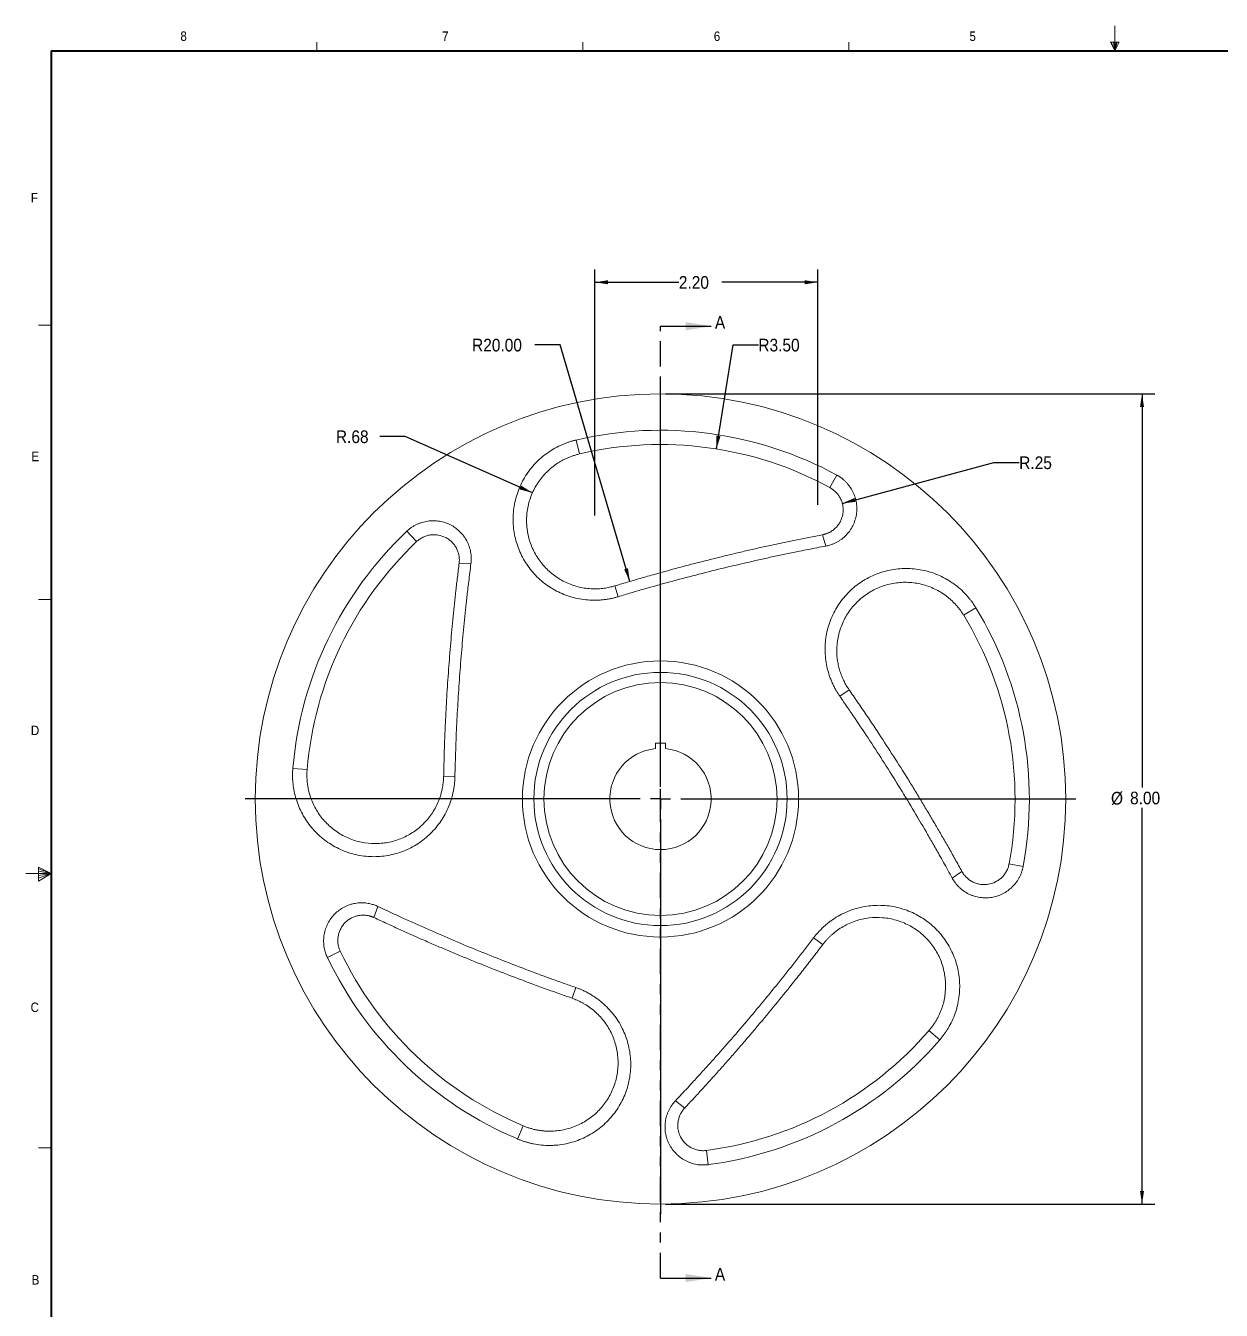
# Model space of a CAD drawing. Header units: inches. Extents: x 0 to 21.8, y -7.8 to 16.9.
# Drawn here: x 0.27 to 12.07, y 4.22 to 16.91 of the extents above; entities that cross this region are included whole.
import ezdxf

# ---------------------------------------------------------------- set-up
doc = ezdxf.new("R2010")
doc.units = ezdxf.units.IN
doc.header["$MEASUREMENT"] = 0
doc.linetypes.add('SLD-Phantom', pattern=[0.5, 0.25, -0.05, 0.05, -0.05, 0.05, -0.05])
doc.linetypes.add('SLD-Solid', pattern=[0])
doc.layers.add('1', color=178, linetype='SLD-Solid', lineweight=15)
doc.layers.add('BORDER', color=161, linetype='SLD-Solid')
doc.layers.add('DIMS', color=216, linetype='SLD-Solid')
doc.styles.add('SLDTEXTSTYLE0', font='GOTHIC.TTF', dxfattribs={"width": 0.913})
doc.dimstyles.new('SLDDIMSTYLE0', dxfattribs={"dimtxt": 0.125, "dimasz": 0.13, "dimexe": 0, "dimexo": 0.0625, "dimgap": 0.03125, "dimtad": 0, "dimtih": 1, "dimtoh": 1, "dimrnd": 1e-09, "dimzin": 12, "dimdsep": 46, "dimtxsty": 'SLDTEXTSTYLE0', "dimsah": 1, "dimcen": 0, "dimadec": 0, "dimazin": 3, "dimtfac": 1, "dimtofl": 0, "dimtmove": 0, "dimatfit": 3, "dimfxl": 1, "dimfrac": 2, "dimtolj": 1, "dimtzin": 12, "dimarcsym": 0})
doc.dimstyles.new('SLDDIMSTYLE1', dxfattribs={"dimtxt": 0.125, "dimasz": 0.13, "dimexe": 0, "dimexo": 0.0625, "dimgap": 0.03125, "dimtad": 0, "dimtih": 1, "dimtoh": 1, "dimrnd": 1e-09, "dimzin": 4, "dimdsep": 46, "dimtxsty": 'SLDTEXTSTYLE0', "dimsah": 1, "dimcen": 0, "dimadec": 0, "dimazin": 1, "dimtfac": 1, "dimtofl": 0, "dimtmove": 0, "dimatfit": 3, "dimfxl": 1, "dimfrac": 2, "dimtolj": 1, "dimtzin": 12, "dimarcsym": 0})
doc.dimstyles.new('SLDDIMSTYLE2', dxfattribs={"dimtxt": 0.125, "dimasz": 0.13, "dimexe": 0, "dimexo": 0.0625, "dimgap": 0.03125, "dimtad": 0, "dimtih": 1, "dimtoh": 1, "dimrnd": 1e-09, "dimzin": 4, "dimdsep": 46, "dimtxsty": 'SLDTEXTSTYLE0', "dimsah": 1, "dimcen": 0.09, "dimadec": 0, "dimazin": 1, "dimtfac": 1, "dimtofl": 0, "dimtmove": 0, "dimatfit": 3, "dimfxl": 1, "dimfrac": 2, "dimtolj": 1, "dimtzin": 12, "dimarcsym": 0})

# ---------------------------------------------------------------- blocks, each defined once
blk = doc.blocks.new('_D')
at = {"layer": 'DIMS'}
for p, q in [((8.333, 12.192), (9.83, 12.594)), ((9.83, 12.594), (10.08, 12.594))]:
    blk.add_line(p, q, dxfattribs=at)
blk.add_solid([(8.333, 12.192), (8.464, 12.207), (8.454, 12.245)], dxfattribs=at)
at = {"layer": 'DIMS', "insert": (10.08, 12.655, 0.045), "char_height": 0.125, "attachment_point": 1, "style": 'SLDTEXTSTYLE0'}
blk.add_mtext('R.25', dxfattribs=at)
blk = doc.blocks.new('_D_1')
at = {"layer": 'DIMS'}
for p, q in [((7.091, 12.729), (7.255, 13.756)), ((7.255, 13.756), (7.505, 13.756))]:
    blk.add_line(p, q, dxfattribs=at)
blk.add_solid([(7.091, 12.729), (7.131, 12.854), (7.091, 12.86)], dxfattribs=at)
at = {"layer": 'DIMS', "insert": (7.505, 13.817, 0.045), "char_height": 0.125, "attachment_point": 1, "style": 'SLDTEXTSTYLE0'}
blk.add_mtext('R3.50', dxfattribs=at)
blk = doc.blocks.new('_D_2')
at = {"layer": 'DIMS'}
for p, q in [((4.018, 12.851), (3.768, 12.851)), ((5.275, 12.296), (4.018, 12.851))]:
    blk.add_line(p, q, dxfattribs=at)
blk.add_solid([(5.275, 12.296), (5.164, 12.367), (5.148, 12.33)], dxfattribs=at)
at = {"layer": 'DIMS', "insert": (3.335, 12.912, 0.045), "char_height": 0.125, "attachment_point": 1, "style": 'SLDTEXTSTYLE0'}
blk.add_mtext('R.68', dxfattribs=at)
blk = doc.blocks.new('_D_3')
at = {"layer": 'DIMS'}
for p, q in [((5.547, 13.756), (5.297, 13.756)), ((6.236, 11.421), (5.547, 13.756))]:
    blk.add_line(p, q, dxfattribs=at)
blk.add_solid([(6.236, 11.421), (6.218, 11.551), (6.18, 11.54)], dxfattribs=at)
at = {"layer": 'DIMS', "insert": (4.679, 13.817, 0.045), "char_height": 0.125, "attachment_point": 1, "style": 'SLDTEXTSTYLE0'}
blk.add_mtext('R20.00', dxfattribs=at)
blk = doc.blocks.new('_D_4')
at = {"layer": 'DIMS'}
for p, q in [((5.892, 12.073), (5.892, 14.5)), ((8.092, 12.177), (8.092, 14.5)), ((5.892, 14.375), (6.72, 14.375)), ((8.092, 14.375), (7.145, 14.375))]:
    blk.add_line(p, q, dxfattribs=at)
for points in [[(5.892, 14.375), (6.022, 14.355), (6.022, 14.395)], [(8.092, 14.375), (7.962, 14.395), (7.962, 14.355)]]:
    blk.add_solid(points, dxfattribs=at)
at = {"layer": 'DIMS', "insert": (6.72, 14.436, 0.045), "char_height": 0.125, "attachment_point": 1, "style": 'SLDTEXTSTYLE0'}
blk.add_mtext('2.20', dxfattribs=at)
blk = doc.blocks.new('_D_5')
at = {"layer": 'DIMS'}
for p, q in [((6.589, 13.273), (11.417, 13.273)), ((11.292, 13.273), (11.292, 9.385)), ((11.292, 5.273), (11.292, 9.184)), ((6.589, 5.273), (11.417, 5.273))]:
    blk.add_line(p, q, dxfattribs=at)
for points in [[(11.292, 13.273), (11.272, 13.143), (11.312, 13.143)], [(11.292, 5.273), (11.312, 5.403), (11.272, 5.403)]]:
    blk.add_solid(points, dxfattribs=at)
at = {"layer": 'DIMS', "char_height": 0.125, "attachment_point": 1, "style": 'SLDTEXTSTYLE0'}
for s, insert in [('%%c', (10.986, 9.343, -0.455)), ('8.00', (11.174, 9.345, -0.455))]:
    blk.add_mtext(s, dxfattribs=dict(at, insert=insert))
blk = doc.blocks.new('SW_CENTERMARKSYMBOL_0')
at = {"layer": 'DIMS', "color": 0}
for p, q in [((0, 0.2), (0, 4.1)), ((-0.2, 0), (-4.1, 0)), ((0, 0), (-0.1, 0)), ((0, 0), (0, 0.1)), ((0, 0), (0, -0.1)), ((0, 0), (0.1, 0)), ((0.2, 0), (4.1, 0)), ((0, -0.2), (0, -4.1))]:
    blk.add_line(p, q, dxfattribs=at)

msp = doc.modelspace()

# ---------------------------------------------------------------- linework, layer by layer
at = {"color": 7, "linetype": 'SLD-Solid', "lineweight": 0}
for p, q in [((11.023, 16.661), (11.023, 16.908)), ((3.148, 16.661), (3.148, 16.745)), ((5.773, 16.661), (5.773, 16.745)), ((8.398, 16.661), (8.398, 16.745)), ((10.981, 16.746), (11.067, 16.746)), ((11.023, 16.661), (10.981, 16.746)), ((11.023, 16.661), (10.989, 16.746)), ((11.023, 16.661), (11.009, 16.746)), ((11.023, 16.661), (11.036, 16.746)), ((11.023, 16.661), (11.046, 16.746)), ((11.023, 16.661), (11.067, 16.746)), ((0.523, 13.952), (0.398, 13.952)), ((0.523, 11.244), (0.398, 11.244)), ((0.523, 8.536), (0.273, 8.536)), ((0.399, 8.601), (0.399, 8.462)), ((0.523, 8.536), (0.399, 8.601)), ((0.399, 8.583), (0.523, 8.536)), ((0.399, 8.559), (0.523, 8.536)), ((0.399, 8.462), (0.523, 8.536)), ((0.399, 8.49), (0.523, 8.536)), ((0.399, 8.516), (0.523, 8.536)), ((0.523, 5.828), (0.398, 5.828))]:
    msp.add_line(p, q, dxfattribs=at)
at = {"color": 7, "linetype": 'SLD-Phantom', "lineweight": 30}
msp.add_line((6.539, 4.543), (6.539, 13.941), dxfattribs=at)
at = {"color": 7, "linetype": 'SLD-Solid', "lineweight": 30}
for p, q in [((6.539, 13.941), (7.039, 13.941)), ((6.539, 4.543), (7.039, 4.543))]:
    msp.add_line(p, q, dxfattribs=at)
for points in [[(7.039, 13.941), (6.789, 13.981), (6.789, 13.901)], [(7.039, 4.543), (6.789, 4.583), (6.789, 4.503)]]:
    msp.add_solid(points, dxfattribs=at)
at = {"layer": '1'}
for p, q in [((5.705, 12.817), (5.738, 12.68)), ((8.212, 12.347), (8.279, 12.471)), ((4.132, 11.814), (4.035, 11.916)), ((8.139, 11.882), (8.171, 11.77)), ((4.552, 11.601), (4.668, 11.597)), ((6.121, 11.27), (6.088, 11.377)), ((9.652, 11.161), (9.531, 11.087)), ((8.31, 10.287), (8.4, 10.352)), ((6.589, 9.823), (6.489, 9.823)), ((6.489, 9.823), (6.489, 9.77)), ((6.589, 9.77), (6.589, 9.823)), ((2.91, 9.575), (3.051, 9.564)), ((4.51, 9.493), (4.398, 9.494)), ((9.979, 8.632), (10.118, 8.606)), ((9.515, 8.557), (9.418, 8.492)), ((3.71, 8.102), (3.75, 8.212)), ((8.05, 7.902), (8.14, 7.835)), ((3.378, 7.769), (3.251, 7.708)), ((5.702, 7.411), (5.667, 7.306)), ((9.296, 6.895), (9.189, 6.987)), ((6.778, 6.221), (6.686, 6.293)), ((5.129, 5.915), (5.184, 6.045)), ((6.992, 5.802), (7.011, 5.662))]:
    msp.add_line(p, q, dxfattribs=at)
for radius in [4, 1.363, 1.25, 1.15]:
    msp.add_circle((6.539, 9.273), radius, dxfattribs=at)
for radius, start, end in [(3.641, 61.4477, 103.232), (3.5, 61.4477, 103.232), (3.641, 133.4477, 175.232), (3.5, 133.4477, 175.232), (3.5, 349.4477, 31.232), (3.641, 349.4477, 31.232), (0.5, 95.7392, 84.2608), (3.5, 205.4477, 247.232), (3.641, 205.4477, 247.232), (3.5, 277.4477, 319.232), (3.641, 277.4477, 319.232)]:
    msp.add_arc((6.539, 9.273), radius, start, end, dxfattribs=at)
for points, knots in [([(6.121, 11.27), (6.116, 11.269), (6.106, 11.266), (6.09, 11.261), (6.074, 11.257), (6.058, 11.254), (6.035, 11.249), (6.003, 11.244), (5.963, 11.239), (5.922, 11.236), (5.868, 11.235), (5.801, 11.238), (5.721, 11.251), (5.642, 11.271), (5.567, 11.299), (5.495, 11.335), (5.426, 11.377), (5.363, 11.426), (5.304, 11.481), (5.252, 11.541), (5.206, 11.607), (5.167, 11.677), (5.135, 11.75), (5.11, 11.826), (5.093, 11.904), (5.084, 11.984), (5.083, 12.064), (5.09, 12.144), (5.105, 12.223), (5.128, 12.3), (5.158, 12.375), (5.208, 12.469), (5.273, 12.557), (5.339, 12.623), (5.38, 12.658), (5.423, 12.691), (5.479, 12.728), (5.537, 12.758), (5.581, 12.778), (5.612, 12.789), (5.642, 12.8), (5.674, 12.81), (5.695, 12.815), (5.705, 12.817)], [0, 0, 0, 0, 0.006304, 0.012598, 0.018887, 0.02518, 0.031481, 0.047108, 0.06274, 0.07841, 0.094097, 0.125609, 0.156834, 0.188039, 0.219469, 0.25067, 0.281757, 0.313041, 0.344283, 0.375316, 0.406447, 0.437767, 0.46883, 0.499882, 0.531199, 0.562374, 0.593416, 0.624634, 0.655973, 0.687068, 0.718214, 0.749624, 0.811865, 0.843228, 0.858899, 0.87457, 0.905773, 0.936969, 0.949585, 0.962186, 0.974783, 0.987385, 1, 1, 1, 1]), ([(5.738, 12.68), (5.732, 12.678), (5.721, 12.676), (5.705, 12.671), (5.689, 12.666), (5.673, 12.661), (5.657, 12.655), (5.641, 12.649), (5.625, 12.643), (5.61, 12.636), (5.594, 12.629), (5.579, 12.621), (5.564, 12.613), (5.549, 12.604), (5.535, 12.595), (5.52, 12.586), (5.506, 12.577), (5.479, 12.557), (5.44, 12.525), (5.392, 12.478), (5.349, 12.425), (5.311, 12.368), (5.279, 12.308), (5.245, 12.224), (5.222, 12.128), (5.215, 12.025), (5.221, 11.935), (5.241, 11.832), (5.276, 11.74), (5.32, 11.662), (5.372, 11.588), (5.45, 11.507), (5.561, 11.429), (5.666, 11.384), (5.753, 11.361), (5.82, 11.35), (5.887, 11.347), (5.942, 11.349), (5.982, 11.354), (6.009, 11.358), (6.035, 11.363), (6.062, 11.369), (6.079, 11.374), (6.088, 11.377)], [0, 0, 0, 0, 0.00777, 0.015546, 0.023329, 0.031118, 0.038914, 0.046718, 0.054528, 0.062345, 0.070169, 0.078, 0.085839, 0.093685, 0.101538, 0.109399, 0.117267, 0.125143, 0.155798, 0.186824, 0.218225, 0.250005, 0.280963, 0.312587, 0.375046, 0.417208, 0.456708, 0.500181, 0.562508, 0.59398, 0.625259, 0.687721, 0.750189, 0.812772, 0.844539, 0.875062, 0.906689, 0.937627, 0.950136, 0.962627, 0.9751, 0.987558, 1, 1, 1, 1]), ([(8.279, 12.471), (8.282, 12.469), (8.289, 12.466), (8.299, 12.459), (8.309, 12.453), (8.319, 12.446), (8.333, 12.436), (8.351, 12.421), (8.372, 12.401), (8.391, 12.379), (8.414, 12.348), (8.439, 12.307), (8.461, 12.253), (8.474, 12.196), (8.478, 12.138), (8.474, 12.08), (8.46, 12.024), (8.439, 11.971), (8.413, 11.928), (8.39, 11.898), (8.364, 11.87), (8.336, 11.845), (8.305, 11.823), (8.28, 11.808), (8.254, 11.796), (8.23, 11.786), (8.209, 11.779), (8.19, 11.774), (8.177, 11.771), (8.171, 11.77)], [0, 0, 0, 0, 0.0125545, 0.0250924, 0.0376223, 0.0501529, 0.0626926, 0.0939532, 0.1252289, 0.1566142, 0.1880128, 0.2503784, 0.3131317, 0.3753956, 0.4380945, 0.5002958, 0.562883, 0.6250952, 0.6875197, 0.7232548, 0.7498968, 0.8121578, 0.8435704, 0.8747456, 0.9059665, 0.9370073, 0.9580675, 0.9790444, 1, 1, 1, 1]), ([(8.139, 11.882), (8.142, 11.883), (8.149, 11.884), (8.159, 11.887), (8.169, 11.89), (8.18, 11.893), (8.19, 11.897), (8.201, 11.902), (8.213, 11.908), (8.227, 11.917), (8.243, 11.928), (8.258, 11.94), (8.276, 11.958), (8.297, 11.982), (8.317, 12.015), (8.331, 12.051), (8.343, 12.1), (8.343, 12.153), (8.332, 12.203), (8.317, 12.238), (8.298, 12.271), (8.277, 12.296), (8.259, 12.314), (8.244, 12.326), (8.228, 12.337), (8.217, 12.344), (8.212, 12.347)], [0, 0, 0, 0, 0.016643, 0.033708, 0.051196, 0.069107, 0.087443, 0.106203, 0.125387, 0.155731, 0.188239, 0.217798, 0.250897, 0.313628, 0.376452, 0.439021, 0.501891, 0.626663, 0.690243, 0.751403, 0.814234, 0.875776, 0.90698, 0.938081, 0.969086, 1, 1, 1, 1]), ([(4.035, 11.916), (4.037, 11.919), (4.043, 11.924), (4.052, 11.932), (4.061, 11.939), (4.07, 11.946), (4.084, 11.956), (4.104, 11.969), (4.13, 11.983), (4.157, 11.994), (4.193, 12.007), (4.241, 12.018), (4.299, 12.022), (4.357, 12.017), (4.413, 12.003), (4.466, 11.981), (4.516, 11.951), (4.56, 11.913), (4.592, 11.876), (4.614, 11.844), (4.633, 11.811), (4.648, 11.777), (4.659, 11.74), (4.665, 11.712), (4.669, 11.684), (4.671, 11.658), (4.671, 11.635), (4.67, 11.616), (4.669, 11.603), (4.668, 11.597)], [0, 0, 0, 0, 0.012554, 0.025092, 0.037622, 0.050153, 0.062693, 0.093953, 0.125229, 0.156614, 0.188013, 0.250378, 0.313132, 0.375396, 0.438094, 0.500296, 0.562883, 0.625095, 0.68752, 0.723255, 0.749897, 0.812158, 0.84357, 0.874746, 0.905967, 0.937007, 0.958068, 0.979044, 1, 1, 1, 1]), ([(4.552, 11.601), (4.552, 11.604), (4.553, 11.611), (4.553, 11.622), (4.554, 11.632), (4.553, 11.643), (4.553, 11.655), (4.551, 11.666), (4.549, 11.68), (4.546, 11.696), (4.54, 11.714), (4.533, 11.732), (4.522, 11.755), (4.505, 11.782), (4.48, 11.811), (4.45, 11.836), (4.407, 11.862), (4.357, 11.879), (4.306, 11.883), (4.268, 11.881), (4.23, 11.872), (4.2, 11.86), (4.178, 11.848), (4.161, 11.838), (4.146, 11.827), (4.136, 11.818), (4.132, 11.814)], [0, 0, 0, 0, 0.016643, 0.033708, 0.051196, 0.069107, 0.087443, 0.106203, 0.125387, 0.155731, 0.188239, 0.217798, 0.250897, 0.313628, 0.376452, 0.439021, 0.501891, 0.626663, 0.690243, 0.751403, 0.814234, 0.875776, 0.90698, 0.938081, 0.969086, 1, 1, 1, 1]), ([(6.088, 11.377), (6.111, 11.384), (6.159, 11.398), (6.23, 11.419), (6.302, 11.44), (6.375, 11.461), (6.448, 11.482), (6.522, 11.503), (6.655, 11.54), (6.85, 11.592), (7.063, 11.646), (7.236, 11.688), (7.363, 11.718), (7.492, 11.748), (7.619, 11.776), (7.746, 11.803), (7.873, 11.829), (8.005, 11.856), (8.094, 11.873), (8.139, 11.882)], [0, 0, 0, 0, 0.034929, 0.070126, 0.105594, 0.141331, 0.177339, 0.213618, 0.250169, 0.372182, 0.500026, 0.561644, 0.624943, 0.686414, 0.749894, 0.809427, 0.870955, 0.934479, 1, 1, 1, 1]), ([(8.171, 11.77), (8.142, 11.765), (8.084, 11.754), (7.998, 11.737), (7.897, 11.717), (7.783, 11.693), (7.612, 11.657), (7.398, 11.609), (7.142, 11.549), (6.886, 11.485), (6.63, 11.417), (6.418, 11.358), (6.27, 11.315), (6.185, 11.289), (6.143, 11.277), (6.121, 11.27)], [0, 0, 0, 0, 0.042292, 0.083899, 0.124832, 0.18796, 0.249642, 0.374462, 0.499328, 0.62428, 0.749353, 0.874583, 0.937267, 0.968656, 1, 1, 1, 1]), ([(4.398, 9.494), (4.399, 9.519), (4.4, 9.568), (4.402, 9.643), (4.404, 9.718), (4.406, 9.793), (4.409, 9.87), (4.412, 9.946), (4.418, 10.084), (4.429, 10.285), (4.444, 10.504), (4.457, 10.682), (4.468, 10.813), (4.48, 10.945), (4.492, 11.074), (4.505, 11.203), (4.519, 11.332), (4.535, 11.465), (4.546, 11.555), (4.552, 11.601)], [0, 0, 0, 0, 0.0349288, 0.0701265, 0.1055936, 0.1413308, 0.1773387, 0.2136179, 0.2501689, 0.3721819, 0.500026, 0.5616442, 0.6249432, 0.6864137, 0.7498943, 0.8094267, 0.8709548, 0.9344791, 1, 1, 1, 1]), ([(4.668, 11.597), (4.664, 11.567), (4.657, 11.509), (4.646, 11.422), (4.634, 11.32), (4.621, 11.205), (4.603, 11.03), (4.582, 10.812), (4.56, 10.55), (4.542, 10.286), (4.528, 10.023), (4.518, 9.802), (4.514, 9.648), (4.511, 9.56), (4.51, 9.515), (4.51, 9.493)], [0, 0, 0, 0, 0.0422921, 0.0838992, 0.1248324, 0.1879601, 0.2496419, 0.3744618, 0.4993284, 0.6242802, 0.749353, 0.8745831, 0.9372665, 0.9686558, 1, 1, 1, 1]), ([(8.31, 10.287), (8.306, 10.291), (8.3, 10.3), (8.291, 10.314), (8.283, 10.328), (8.274, 10.342), (8.262, 10.363), (8.247, 10.391), (8.23, 10.428), (8.215, 10.466), (8.197, 10.517), (8.18, 10.582), (8.167, 10.662), (8.162, 10.743), (8.166, 10.823), (8.177, 10.903), (8.196, 10.981), (8.223, 11.056), (8.257, 11.129), (8.299, 11.197), (8.347, 11.261), (8.401, 11.32), (8.461, 11.374), (8.525, 11.421), (8.595, 11.461), (8.668, 11.494), (8.743, 11.52), (8.822, 11.538), (8.901, 11.548), (8.982, 11.55), (9.062, 11.544), (9.168, 11.526), (9.271, 11.492), (9.354, 11.449), (9.4, 11.42), (9.445, 11.39), (9.498, 11.348), (9.544, 11.303), (9.576, 11.266), (9.597, 11.241), (9.616, 11.215), (9.635, 11.188), (9.647, 11.17), (9.652, 11.161)], [0, 0, 0, 0, 0.006304, 0.012598, 0.018887, 0.02518, 0.031481, 0.047108, 0.06274, 0.07841, 0.094097, 0.125609, 0.156834, 0.188039, 0.219469, 0.25067, 0.281757, 0.313041, 0.344283, 0.375316, 0.406447, 0.437767, 0.46883, 0.499882, 0.531199, 0.562374, 0.593416, 0.624634, 0.655973, 0.687068, 0.718214, 0.749624, 0.811865, 0.843228, 0.858899, 0.87457, 0.905773, 0.936969, 0.949585, 0.962186, 0.974783, 0.987385, 1, 1, 1, 1]), ([(9.531, 11.087), (9.528, 11.092), (9.523, 11.102), (9.513, 11.116), (9.504, 11.13), (9.494, 11.144), (9.483, 11.157), (9.472, 11.17), (9.461, 11.183), (9.45, 11.196), (9.438, 11.208), (9.426, 11.22), (9.414, 11.232), (9.401, 11.243), (9.388, 11.254), (9.375, 11.265), (9.362, 11.276), (9.335, 11.296), (9.292, 11.323), (9.232, 11.354), (9.169, 11.379), (9.103, 11.397), (9.036, 11.409), (8.946, 11.415), (8.833, 11.406), (8.703, 11.369), (8.583, 11.306), (8.495, 11.236), (8.434, 11.17), (8.38, 11.098), (8.327, 10.998), (8.288, 10.87), (8.276, 10.747), (8.283, 10.652), (8.296, 10.585), (8.31, 10.535), (8.327, 10.487), (8.344, 10.448), (8.36, 10.417), (8.372, 10.395), (8.386, 10.373), (8.396, 10.359), (8.4, 10.352)], [0, 0, 0, 0, 0.007771, 0.015548, 0.023331, 0.031122, 0.038919, 0.046723, 0.054534, 0.062352, 0.070177, 0.07801, 0.085849, 0.093696, 0.10155, 0.109412, 0.117281, 0.125158, 0.155816, 0.186846, 0.218251, 0.250035, 0.280996, 0.312624, 0.37509, 0.437459, 0.500127, 0.562461, 0.593937, 0.62522, 0.687689, 0.750164, 0.810833, 0.85801, 0.881998, 0.90546, 0.929206, 0.952677, 0.964514, 0.976347, 0.988175, 1, 1, 1, 1]), ([(9.418, 8.492), (9.404, 8.518), (9.376, 8.57), (9.333, 8.647), (9.283, 8.736), (9.225, 8.837), (9.138, 8.989), (9.027, 9.177), (8.89, 9.402), (8.75, 9.626), (8.606, 9.848), (8.484, 10.032), (8.397, 10.159), (8.347, 10.232), (8.322, 10.269), (8.31, 10.287)], [0, 0, 0, 0, 0.042292, 0.083899, 0.124832, 0.18796, 0.249642, 0.374462, 0.499328, 0.62428, 0.749353, 0.874583, 0.937267, 0.968656, 1, 1, 1, 1]), ([(8.4, 10.352), (8.414, 10.331), (8.443, 10.291), (8.485, 10.229), (8.527, 10.167), (8.57, 10.105), (8.612, 10.041), (8.655, 9.978), (8.731, 9.863), (8.84, 9.693), (8.958, 9.508), (9.051, 9.356), (9.119, 9.244), (9.187, 9.13), (9.253, 9.018), (9.318, 8.906), (9.383, 8.794), (9.448, 8.677), (9.492, 8.597), (9.515, 8.557)], [0, 0, 0, 0, 0.034929, 0.070126, 0.105594, 0.141331, 0.177339, 0.213618, 0.250169, 0.372182, 0.500026, 0.561644, 0.624943, 0.686414, 0.749894, 0.809427, 0.870955, 0.934479, 1, 1, 1, 1]), ([(4.51, 9.493), (4.51, 9.488), (4.51, 9.477), (4.509, 9.461), (4.508, 9.444), (4.506, 9.428), (4.503, 9.404), (4.499, 9.372), (4.491, 9.335), (4.483, 9.302), (4.469, 9.25), (4.444, 9.184), (4.404, 9.106), (4.361, 9.038), (4.311, 8.975), (4.255, 8.917), (4.194, 8.865), (4.127, 8.82), (4.057, 8.781), (3.983, 8.75), (3.907, 8.727), (3.828, 8.711), (3.749, 8.703), (3.669, 8.703), (3.589, 8.711), (3.511, 8.727), (3.434, 8.751), (3.36, 8.782), (3.29, 8.821), (3.223, 8.866), (3.162, 8.918), (3.087, 8.995), (3.024, 9.083), (2.976, 9.179), (2.954, 9.235), (2.936, 9.291), (2.922, 9.346), (2.913, 9.407), (2.909, 9.452), (2.907, 9.483), (2.907, 9.514), (2.908, 9.545), (2.909, 9.565), (2.91, 9.575)], [0, 0, 0, 0, 0.006304, 0.012598, 0.018888, 0.02518, 0.031481, 0.047109, 0.062741, 0.074693, 0.086653, 0.125601, 0.156826, 0.188031, 0.219462, 0.250664, 0.281751, 0.313036, 0.344279, 0.375311, 0.406443, 0.437764, 0.468827, 0.499879, 0.531197, 0.562372, 0.593415, 0.624633, 0.655973, 0.687068, 0.718215, 0.749626, 0.811867, 0.843231, 0.874563, 0.881551, 0.911027, 0.940495, 0.952406, 0.964305, 0.976198, 0.988094, 1, 1, 1, 1]), ([(3.051, 9.564), (3.05, 9.559), (3.05, 9.55), (3.049, 9.536), (3.049, 9.522), (3.048, 9.483), (3.052, 9.42), (3.069, 9.333), (3.102, 9.236), (3.158, 9.131), (3.228, 9.046), (3.293, 8.986), (3.363, 8.934), (3.46, 8.881), (3.586, 8.842), (3.696, 8.831), (3.783, 8.834), (3.848, 8.843), (3.912, 8.858), (3.995, 8.887), (4.092, 8.937), (4.196, 9.019), (4.267, 9.104), (4.314, 9.178), (4.343, 9.238), (4.367, 9.299), (4.38, 9.35), (4.388, 9.389), (4.392, 9.415), (4.395, 9.441), (4.397, 9.468), (4.398, 9.485), (4.398, 9.494)], [0, 0, 0, 0, 0.006458, 0.012917, 0.019377, 0.025837, 0.066141, 0.106707, 0.147546, 0.207578, 0.269226, 0.299277, 0.330015, 0.391031, 0.451725, 0.512812, 0.543181, 0.573679, 0.604347, 0.634764, 0.695739, 0.75653, 0.817547, 0.848469, 0.878245, 0.909044, 0.939211, 0.951399, 0.963571, 0.975728, 0.98787, 1, 1, 1, 1]), ([(9.515, 8.557), (9.516, 8.554), (9.52, 8.548), (9.525, 8.539), (9.531, 8.53), (9.538, 8.522), (9.545, 8.513), (9.553, 8.505), (9.563, 8.495), (9.575, 8.484), (9.59, 8.472), (9.607, 8.462), (9.629, 8.45), (9.659, 8.438), (9.696, 8.429), (9.735, 8.427), (9.785, 8.431), (9.835, 8.447), (9.879, 8.473), (9.909, 8.498), (9.934, 8.526), (9.951, 8.554), (9.963, 8.577), (9.97, 8.595), (9.976, 8.613), (9.978, 8.625), (9.979, 8.632)], [0, 0, 0, 0, 0.016643, 0.033708, 0.051196, 0.069107, 0.087443, 0.106203, 0.125387, 0.155731, 0.188239, 0.217798, 0.250897, 0.313628, 0.376452, 0.439021, 0.501891, 0.626663, 0.690243, 0.751403, 0.814234, 0.875776, 0.90698, 0.938081, 0.969086, 1, 1, 1, 1]), ([(10.118, 8.606), (10.118, 8.602), (10.116, 8.594), (10.113, 8.583), (10.11, 8.572), (10.107, 8.561), (10.102, 8.544), (10.093, 8.522), (10.08, 8.496), (10.066, 8.471), (10.043, 8.439), (10.011, 8.403), (9.967, 8.365), (9.917, 8.335), (9.863, 8.313), (9.807, 8.3), (9.749, 8.295), (9.692, 8.299), (9.644, 8.31), (9.607, 8.323), (9.572, 8.339), (9.54, 8.358), (9.51, 8.381), (9.488, 8.4), (9.468, 8.421), (9.452, 8.441), (9.438, 8.459), (9.428, 8.475), (9.421, 8.487), (9.418, 8.492)], [0, 0, 0, 0, 0.012554, 0.025092, 0.037622, 0.050153, 0.062693, 0.093953, 0.125229, 0.156614, 0.188013, 0.250378, 0.313132, 0.375396, 0.438094, 0.500296, 0.562883, 0.625095, 0.68752, 0.723255, 0.749897, 0.812158, 0.84357, 0.874746, 0.905967, 0.937007, 0.958068, 0.979044, 1, 1, 1, 1]), ([(3.251, 7.708), (3.249, 7.712), (3.246, 7.719), (3.241, 7.729), (3.237, 7.74), (3.233, 7.751), (3.228, 7.768), (3.222, 7.79), (3.217, 7.819), (3.214, 7.848), (3.213, 7.887), (3.218, 7.935), (3.232, 7.992), (3.255, 8.045), (3.285, 8.095), (3.323, 8.139), (3.367, 8.176), (3.416, 8.207), (3.461, 8.226), (3.498, 8.237), (3.536, 8.245), (3.573, 8.248), (3.611, 8.248), (3.64, 8.245), (3.668, 8.24), (3.693, 8.233), (3.714, 8.227), (3.733, 8.22), (3.744, 8.214), (3.75, 8.212)], [0, 0, 0, 0, 0.012554, 0.025092, 0.037622, 0.050153, 0.062693, 0.093953, 0.125229, 0.156614, 0.188013, 0.250378, 0.313132, 0.375396, 0.438094, 0.500296, 0.562883, 0.625095, 0.68752, 0.723255, 0.749897, 0.812158, 0.84357, 0.874746, 0.905967, 0.937007, 0.958068, 0.979044, 1, 1, 1, 1]), ([(3.71, 8.102), (3.707, 8.104), (3.701, 8.107), (3.691, 8.111), (3.681, 8.114), (3.671, 8.117), (3.66, 8.12), (3.649, 8.122), (3.635, 8.124), (3.618, 8.126), (3.599, 8.126), (3.58, 8.125), (3.555, 8.122), (3.524, 8.114), (3.488, 8.099), (3.456, 8.079), (3.417, 8.046), (3.386, 8.003), (3.366, 7.956), (3.358, 7.924), (3.355, 7.898), (3.354, 7.877), (3.354, 7.858), (3.357, 7.839), (3.36, 7.821), (3.365, 7.803), (3.371, 7.786), (3.376, 7.774), (3.378, 7.769)], [0, 0, 0, 0, 0.016641, 0.033705, 0.051191, 0.069101, 0.087435, 0.106193, 0.125376, 0.155716, 0.188222, 0.217778, 0.250874, 0.313599, 0.376417, 0.43898, 0.501844, 0.626604, 0.690179, 0.751333, 0.786308, 0.82081, 0.851016, 0.881079, 0.911004, 0.940796, 0.97046, 1, 1, 1, 1]), ([(3.75, 8.212), (3.777, 8.199), (3.83, 8.174), (3.91, 8.137), (4.003, 8.094), (4.109, 8.046), (4.269, 7.975), (4.47, 7.887), (4.713, 7.786), (4.958, 7.687), (5.204, 7.592), (5.411, 7.515), (5.556, 7.463), (5.639, 7.433), (5.681, 7.419), (5.702, 7.411)], [0, 0, 0, 0, 0.042292, 0.083899, 0.124832, 0.18796, 0.249642, 0.374462, 0.499328, 0.62428, 0.749353, 0.874583, 0.937267, 0.968656, 1, 1, 1, 1]), ([(8.05, 7.902), (8.054, 7.906), (8.06, 7.915), (8.07, 7.927), (8.081, 7.94), (8.092, 7.952), (8.108, 7.97), (8.131, 7.993), (8.16, 8.021), (8.191, 8.047), (8.234, 8.08), (8.291, 8.116), (8.363, 8.153), (8.438, 8.183), (8.516, 8.204), (8.595, 8.218), (8.675, 8.224), (8.756, 8.222), (8.835, 8.212), (8.913, 8.193), (8.989, 8.168), (9.062, 8.134), (9.131, 8.094), (9.195, 8.047), (9.255, 7.994), (9.309, 7.934), (9.357, 7.87), (9.398, 7.801), (9.433, 7.729), (9.46, 7.653), (9.479, 7.575), (9.494, 7.469), (9.493, 7.36), (9.478, 7.267), (9.466, 7.215), (9.45, 7.163), (9.427, 7.1), (9.398, 7.042), (9.373, 7), (9.356, 6.973), (9.337, 6.946), (9.317, 6.92), (9.303, 6.903), (9.296, 6.895)], [0, 0, 0, 0, 0.006304, 0.012598, 0.018887, 0.02518, 0.031481, 0.047108, 0.06274, 0.07841, 0.094097, 0.125609, 0.156834, 0.188039, 0.219469, 0.25067, 0.281757, 0.313041, 0.344283, 0.375316, 0.406447, 0.437767, 0.46883, 0.499882, 0.531199, 0.562374, 0.593416, 0.624634, 0.655973, 0.687068, 0.718214, 0.749624, 0.811865, 0.843228, 0.858899, 0.87457, 0.905773, 0.936969, 0.949585, 0.962186, 0.974783, 0.987385, 1, 1, 1, 1]), ([(5.667, 7.306), (5.643, 7.314), (5.597, 7.33), (5.526, 7.355), (5.456, 7.38), (5.385, 7.406), (5.313, 7.432), (5.241, 7.459), (5.112, 7.507), (4.924, 7.579), (4.72, 7.661), (4.555, 7.728), (4.434, 7.779), (4.312, 7.831), (4.193, 7.883), (4.075, 7.935), (3.956, 7.989), (3.834, 8.044), (3.752, 8.083), (3.71, 8.102)], [0, 0, 0, 0, 0.0349288, 0.0701265, 0.1055936, 0.1413308, 0.1773387, 0.2136179, 0.2501689, 0.3721819, 0.500026, 0.5616442, 0.6249432, 0.6864137, 0.7498943, 0.8094267, 0.8709548, 0.9344791, 1, 1, 1, 1]), ([(9.189, 6.987), (9.193, 6.992), (9.2, 7), (9.211, 7.013), (9.221, 7.027), (9.231, 7.041), (9.241, 7.055), (9.25, 7.069), (9.259, 7.083), (9.267, 7.098), (9.275, 7.113), (9.283, 7.128), (9.29, 7.143), (9.297, 7.159), (9.304, 7.175), (9.31, 7.191), (9.316, 7.207), (9.327, 7.239), (9.34, 7.287), (9.35, 7.354), (9.354, 7.422), (9.351, 7.49), (9.342, 7.558), (9.32, 7.645), (9.277, 7.75), (9.201, 7.862), (9.104, 7.957), (9.01, 8.019), (8.928, 8.056), (8.843, 8.085), (8.732, 8.105), (8.597, 8.103), (8.486, 8.078), (8.402, 8.045), (8.341, 8.014), (8.285, 7.978), (8.242, 7.944), (8.212, 7.916), (8.193, 7.897), (8.174, 7.877), (8.157, 7.857), (8.146, 7.843), (8.14, 7.835)], [0, 0, 0, 0, 0.00777, 0.015548, 0.023331, 0.031122, 0.038919, 0.046723, 0.054534, 0.062352, 0.070177, 0.078009, 0.085849, 0.093696, 0.10155, 0.109411, 0.11728, 0.125157, 0.155815, 0.186845, 0.21825, 0.250034, 0.280994, 0.312622, 0.375088, 0.437457, 0.500124, 0.562458, 0.593934, 0.625217, 0.687686, 0.750161, 0.812751, 0.844521, 0.875048, 0.906679, 0.93762, 0.95013, 0.962623, 0.975098, 0.987556, 1, 1, 1, 1]), ([(6.686, 6.293), (6.707, 6.315), (6.747, 6.357), (6.807, 6.422), (6.876, 6.497), (6.954, 6.583), (7.072, 6.713), (7.217, 6.877), (7.389, 7.077), (7.558, 7.279), (7.725, 7.484), (7.862, 7.657), (7.956, 7.779), (8.01, 7.849), (8.037, 7.884), (8.05, 7.902)], [0, 0, 0, 0, 0.0422921, 0.0838992, 0.1248324, 0.1879601, 0.2496419, 0.3744618, 0.4993284, 0.6242802, 0.749353, 0.8745831, 0.9372665, 0.9686558, 1, 1, 1, 1]), ([(8.14, 7.835), (8.125, 7.816), (8.095, 7.776), (8.05, 7.717), (8.004, 7.658), (7.958, 7.598), (7.911, 7.538), (7.863, 7.478), (7.777, 7.37), (7.65, 7.214), (7.51, 7.045), (7.394, 6.909), (7.309, 6.81), (7.222, 6.71), (7.136, 6.613), (7.049, 6.516), (6.962, 6.42), (6.871, 6.321), (6.809, 6.255), (6.778, 6.221)], [0, 0, 0, 0, 0.0349288, 0.0701265, 0.1055936, 0.1413308, 0.1773387, 0.2136179, 0.2501689, 0.3721819, 0.500026, 0.5616442, 0.6249432, 0.6864137, 0.7498943, 0.8094267, 0.8709548, 0.9344791, 1, 1, 1, 1]), ([(5.702, 7.411), (5.707, 7.41), (5.717, 7.406), (5.733, 7.4), (5.748, 7.394), (5.763, 7.388), (5.785, 7.378), (5.814, 7.363), (5.849, 7.344), (5.883, 7.322), (5.928, 7.291), (5.98, 7.248), (6.038, 7.191), (6.089, 7.129), (6.134, 7.062), (6.171, 6.991), (6.202, 6.916), (6.224, 6.839), (6.239, 6.761), (6.246, 6.681), (6.245, 6.601), (6.236, 6.522), (6.219, 6.443), (6.194, 6.367), (6.162, 6.294), (6.122, 6.224), (6.076, 6.159), (6.023, 6.098), (5.965, 6.043), (5.901, 5.994), (5.832, 5.952), (5.736, 5.904), (5.633, 5.872), (5.54, 5.857), (5.486, 5.853), (5.432, 5.851), (5.365, 5.855), (5.301, 5.864), (5.253, 5.874), (5.222, 5.883), (5.19, 5.892), (5.16, 5.903), (5.14, 5.911), (5.129, 5.915)], [0, 0, 0, 0, 0.006304, 0.012598, 0.018887, 0.02518, 0.031481, 0.047108, 0.06274, 0.07841, 0.094097, 0.125609, 0.156834, 0.188039, 0.219469, 0.25067, 0.281757, 0.313041, 0.344283, 0.375316, 0.406447, 0.437767, 0.46883, 0.499882, 0.531199, 0.562374, 0.593416, 0.624634, 0.655973, 0.687068, 0.718214, 0.749624, 0.811865, 0.843228, 0.858899, 0.87457, 0.905773, 0.936969, 0.949585, 0.962186, 0.974783, 0.987385, 1, 1, 1, 1]), ([(5.184, 6.045), (5.189, 6.043), (5.2, 6.039), (5.216, 6.033), (5.232, 6.027), (5.248, 6.022), (5.264, 6.018), (5.28, 6.013), (5.297, 6.009), (5.314, 6.006), (5.33, 6.003), (5.347, 6), (5.364, 5.998), (5.381, 5.996), (5.398, 5.994), (5.415, 5.993), (5.432, 5.993), (5.466, 5.993), (5.516, 5.995), (5.583, 6.006), (5.649, 6.023), (5.713, 6.047), (5.774, 6.077), (5.85, 6.124), (5.936, 6.198), (6.02, 6.305), (6.08, 6.426), (6.11, 6.535), (6.12, 6.624), (6.121, 6.714), (6.106, 6.826), (6.062, 6.954), (6.004, 7.051), (5.947, 7.121), (5.899, 7.169), (5.847, 7.212), (5.801, 7.242), (5.766, 7.262), (5.742, 7.274), (5.717, 7.286), (5.692, 7.296), (5.675, 7.302), (5.667, 7.306)], [0, 0, 0, 0, 0.0077705, 0.0155475, 0.0233312, 0.0311217, 0.0389189, 0.0467229, 0.054534, 0.062352, 0.0701771, 0.0780093, 0.0858488, 0.0936956, 0.1015497, 0.1094113, 0.1172804, 0.125157, 0.1558153, 0.186845, 0.2182498, 0.2500336, 0.2809943, 0.3126221, 0.3750882, 0.4374569, 0.5001242, 0.5624583, 0.5939338, 0.6252169, 0.6876859, 0.7501608, 0.8127509, 0.844521, 0.8750475, 0.9066786, 0.9376202, 0.9501305, 0.9626227, 0.9750977, 0.9875565, 1, 1, 1, 1]), ([(7.011, 5.662), (7.007, 5.662), (6.999, 5.661), (6.987, 5.66), (6.976, 5.659), (6.964, 5.659), (6.947, 5.659), (6.923, 5.66), (6.895, 5.664), (6.866, 5.671), (6.829, 5.682), (6.784, 5.701), (6.735, 5.732), (6.691, 5.77), (6.654, 5.814), (6.623, 5.864), (6.601, 5.917), (6.587, 5.973), (6.583, 6.022), (6.584, 6.061), (6.588, 6.099), (6.596, 6.135), (6.609, 6.172), (6.62, 6.198), (6.634, 6.223), (6.648, 6.245), (6.661, 6.263), (6.673, 6.279), (6.682, 6.288), (6.686, 6.293)], [0, 0, 0, 0, 0.0125545, 0.0250924, 0.0376223, 0.0501529, 0.0626926, 0.0939532, 0.1252289, 0.1566142, 0.1880128, 0.2503784, 0.3131317, 0.3753956, 0.4380945, 0.5002958, 0.562883, 0.6250952, 0.6875197, 0.7232548, 0.7498968, 0.8121578, 0.8435704, 0.8747456, 0.9059665, 0.9370073, 0.9580675, 0.9790444, 1, 1, 1, 1]), ([(6.778, 6.221), (6.775, 6.219), (6.771, 6.214), (6.764, 6.206), (6.758, 6.197), (6.751, 6.188), (6.745, 6.179), (6.74, 6.169), (6.733, 6.156), (6.727, 6.141), (6.721, 6.123), (6.716, 6.104), (6.711, 6.08), (6.709, 6.052), (6.711, 6.021), (6.718, 5.982), (6.737, 5.93), (6.772, 5.882), (6.81, 5.849), (6.843, 5.828), (6.878, 5.813), (6.909, 5.805), (6.935, 5.801), (6.954, 5.8), (6.973, 5.8), (6.986, 5.802), (6.992, 5.802)], [0, 0, 0, 0, 0.016644, 0.033711, 0.0512, 0.069113, 0.08745, 0.106211, 0.125397, 0.155743, 0.188254, 0.217816, 0.250917, 0.308673, 0.357177, 0.405294, 0.501851, 0.626633, 0.690218, 0.751383, 0.814219, 0.875766, 0.906972, 0.938076, 0.969084, 1, 1, 1, 1])]:
    msp.add_open_spline(points, degree=3, knots=knots, dxfattribs=at)
at = {"layer": 'BORDER', "lineweight": 40}
for q in [(21.523, 16.661), (0.523, 0.411)]:
    msp.add_line((0.523, 16.661), q, dxfattribs=at)

# ---------------------------------------------------------------- block references
at = {"layer": 'DIMS'}
msp.add_blockref('SW_CENTERMARKSYMBOL_0', (6.539, 9.273), dxfattribs=at)

# ---------------------------------------------------------------- texts
at = {"color": 7, "linetype": 'Continuous', "char_height": 0.125, "attachment_point": 1, "style": 'SLDTEXTSTYLE0'}
for insert in [(7.076, 14.041), (7.076, 4.643)]:
    msp.add_mtext('A', dxfattribs=dict(at, insert=insert))
at = {"layer": 'BORDER', "color": 7, "char_height": 0.0937, "attachment_point": 1, "style": 'SLDTEXTSTYLE0'}
for s, insert in [('8', (1.8, 16.852)), ('7', (4.383, 16.851)), ('6', (7.065, 16.851)), ('5', (9.589, 16.851)), ('F', (0.324, 15.257)), ('E', (0.329, 12.702)), ('D', (0.324, 9.997)), ('C', (0.321, 7.263)), ('B', (0.332, 4.572))]:
    msp.add_mtext(s, dxfattribs=dict(at, insert=insert))

# ---------------------------------------------------------------- dimensions: what is measured, and where the dimension line sits
at = {"layer": 'DIMS'}
dim = msp.add_linear_dim(base=(5.892, 14.375), p1=(8.092, 12.127), p2=(5.892, 12.023), dimstyle='SLDDIMSTYLE2', dxfattribs=at)
dim.commit()
dim.dimension.update_dxf_attribs({"geometry": '_D_4', "text_midpoint": (6.933, 14.375), "dimtype": 160})
for center, mpoint, dimstyle, picture, middle in [((11.889, -7.763), (6.236, 11.421), 'SLDDIMSTYLE1', '_D_3', (4.988, 13.756)), ((6.539, 9.273), (7.091, 12.729), 'SLDDIMSTYLE1', '_D_1', (7.768, 13.756)), ((5.892032, 12.022703), (5.274698, 12.295694), 'SLDDIMSTYLE0', '_D_2', (3.551633, 12.851208)), ((8.092, 12.127), (8.333, 12.192), 'SLDDIMSTYLE0', '_D', (10.297, 12.594))]:
    dim = msp.add_radius_dim(center=center, mpoint=mpoint, dimstyle=dimstyle, dxfattribs=at)
    dim.commit()
    dim.dimension.update_dxf_attribs({"geometry": picture, "text_midpoint": middle, "dimtype": 164})
dim = msp.add_linear_dim(base=(11.292, 5.273), p1=(6.539, 13.273), p2=(6.539, 5.273), angle=90, text='%%c<>', dimstyle='SLDDIMSTYLE2', dxfattribs=at)
dim.commit()
dim.dimension.update_dxf_attribs({"geometry": '_D_5', "text_midpoint": (11.292, 9.284), "dimtype": 160})

doc.saveas('drawing.dxf')
